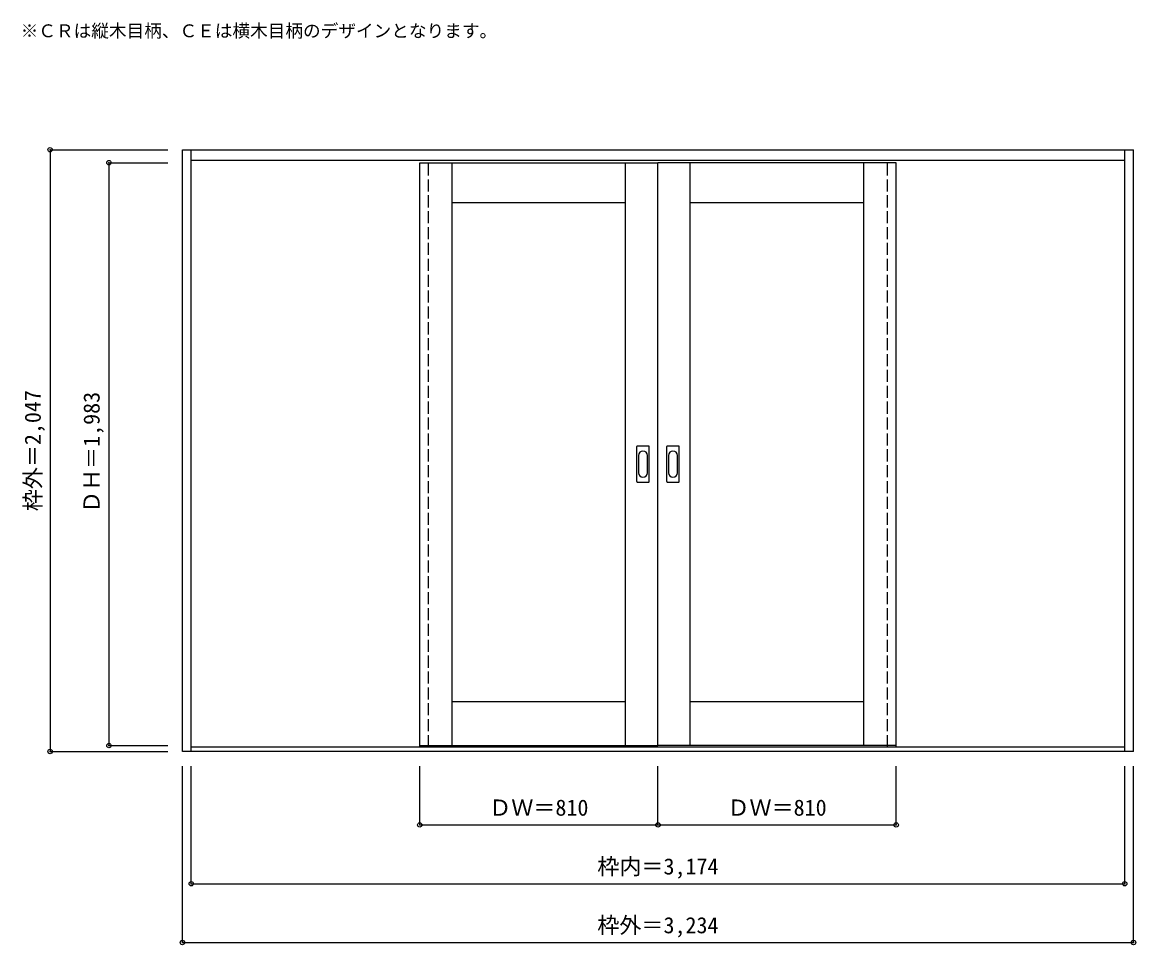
# Model space of a CAD drawing. Units: millimetres, scale not verified. Extents: x -1881 to 1905, y -1348 to 1790.
import ezdxf
from ezdxf.enums import TextEntityAlignment as Align

# ---------------------------------------------------------------- set-up
doc = ezdxf.new("R2010")
doc.units = ezdxf.units.MM
doc.header["$LTSCALE"] = 30
doc.header["$PDMODE"] = 32
doc.header["$PDSIZE"] = 15
doc.linetypes.add('DASHED1', pattern=[1.8, 1.2, -0.6])
for name, color, linetype in [('0-0', 3, 'Continuous'), ('0-1_寸法', 7, 'Continuous'), ('0-2_文字', 7, 'Continuous')]:
    doc.layers.add(name, color=color, linetype=linetype)
doc.styles.add('ＭＳ ゴシック', font='')
doc.styles.get('ＭＳ ゴシック').set_extended_font_data('MS Gothic')

msp = doc.modelspace()

# ---------------------------------------------------------------- linework, layer by layer
at = {"layer": '0-0'}
for p, q in [((-1336.64, 1356.81), (1897.36, 1356.81)), ((-1336.64, -690.19), (-1336.64, 1356.81)), ((-1306.64, -690.19), (-1306.64, 1356.81)), ((1867.36, -690.19), (1867.36, 1356.81)), ((1897.36, -690.19), (1897.36, 1356.81)), ((-1306.64, 1320.81), (1867.36, 1320.81)), ((-529.64, -670.19), (-529.64, 1312.81)), ((-529.64, 1312.81), (280.36, 1312.81)), ((-419.64, -670.19), (-419.64, 1312.81)), ((170.36, -670.19), (170.36, 1312.81)), ((280.36, -670.19), (280.36, 1312.81)), ((1090.36, 1312.81), (280.36, 1312.81)), ((390.36, -670.19), (390.36, 1312.81)), ((980.36, -670.19), (980.36, 1312.81)), ((1090.36, -670.19), (1090.36, 1312.81)), ((-419.64, 1177.81), (170.36, 1177.81)), ((390.36, 1177.81), (980.36, 1177.81)), ((208.36, 227.81), (208.36, 346.81)), ((248.86, 348.31), (209.86, 348.31)), ((250.36, 227.81), (250.36, 346.81)), ((310.36, 227.81), (310.36, 346.81)), ((350.86, 348.31), (311.86, 348.31)), ((352.36, 227.81), (352.36, 346.81)), ((209.86, 226.31), (248.86, 226.31)), ((311.86, 226.31), (350.86, 226.31)), ((-419.64, -520.19), (170.36, -520.19)), ((390.36, -520.19), (980.36, -520.19)), ((1867.36, -675.19), (-1306.64, -675.19)), ((-529.64, -670.19), (280.36, -670.19)), ((1090.36, -670.19), (280.36, -670.19)), ((1897.36, -690.19), (-1336.64, -690.19))]:
    msp.add_line(p, q, dxfattribs=at)
at = {"layer": '0-0', "color": 4, "linetype": 'DASHED1'}
for p, q in [((-529.64, -675.19), (-529.64, 1320.81)), ((-499.64, -675.19), (-499.64, 1320.81)), ((-499.64, -670.19), (-499.64, 1312.81)), ((1060.36, -675.19), (1060.36, 1320.81)), ((1060.36, -670.19), (1060.36, 1312.81)), ((1090.36, -675.19), (1090.36, 1320.81))]:
    msp.add_line(p, q, dxfattribs=at)
at = {"layer": '0-0', "color": 7}
for p, q in [((214.36, 316.91), (214.36, 257.71)), ((244.36, 257.71), (244.36, 316.91)), ((316.36, 316.91), (316.36, 257.71)), ((346.36, 257.71), (346.36, 316.91))]:
    msp.add_line(p, q, dxfattribs=at)
at = {"layer": '0-0'}
for centre, start, end in [((209.86, 346.81), 90, 180), ((248.86, 346.81), 0, 90), ((311.86, 346.81), 90, 180), ((350.86, 346.81), 0, 90), ((209.86, 227.81), 180, 270), ((248.86, 227.81), 270, 0), ((311.86, 227.81), 180, 270), ((350.86, 227.81), 270, 0)]:
    msp.add_arc(centre, 1.5, start, end, dxfattribs=at)
at = {"layer": '0-0', "color": 7}
for centre, start, end in [((229.36, 316.91), 0, 180), ((331.36, 316.91), 0, 180), ((229.36, 257.71), 180, 0), ((331.36, 257.71), 180, 0)]:
    msp.add_arc(centre, 15, start, end, dxfattribs=at)
at = {"layer": '0-1_寸法', "color": 4}
for p, q in [((-1786.64, 1356.81), (-1386.64, 1356.81)), ((-1586.64, 1312.81), (-1586.64, -670.19)), ((-1586.64, 1312.81), (-1386.64, 1312.81)), ((-1586.64, -670.19), (-1386.64, -670.19)), ((-1336.64, -1340.19), (-1336.64, -740.19)), ((-1306.64, -1140.19), (-1306.64, -740.19)), ((-529.64, -940.19), (-529.64, -740.19)), ((280.36, -940.19), (280.36, -740.19)), ((1090.36, -940.19), (1090.36, -740.19)), ((-529.64, -940.19), (1090.36, -940.19))]:
    msp.add_line(p, q, dxfattribs=at)
for points in [[(-1786.64, 1356.81), (-1786.64, -690.19), (-1386.64, -690.19)], [(-1336.64, -1340.19), (1897.36, -1340.19), (1897.36, -740.19)], [(-1306.64, -1140.19), (1867.36, -1140.19), (1867.36, -740.19)]]:
    msp.add_lwpolyline(points, dxfattribs=at)
at = {"layer": '0-1_寸法'}
for p in [(-1786.64, 1356.81), (-1586.64, 1312.81), (-1586.64, -670.19), (-1786.64, -690.19), (-529.64, -940.19), (280.36, -940.19), (1090.36, -940.19), (-1306.64, -1140.19), (1867.36, -1140.19), (-1336.64, -1340.19), (1897.36, -1340.19)]:
    msp.add_point(p, dxfattribs=at)

# ---------------------------------------------------------------- texts
at = {"layer": '0-1_寸法', "style": 'ＭＳ ゴシック'}
for s, p in [('枠外＝2,047', (-1801.64, 127.06)), ('ＤＨ＝1,983', (-1601.64, 121.06))]:
    msp.add_text(s, height=54.99, rotation=90, dxfattribs=at).set_placement(p, align=Align.BOTTOM_LEFT)
for s, p in [('ＤＷ＝810', (-293.39, -925.19)), ('ＤＷ＝810', (516.61, -925.19)), ('枠内＝3,174', (74.11, -1125.19)), ('枠外＝3,234', (74.11, -1325.19))]:
    msp.add_text(s, height=54.99, dxfattribs=at).set_placement(p, align=Align.BOTTOM_LEFT)
at = {"layer": '0-2_文字', "style": 'ＭＳ ゴシック'}
msp.add_text('※ＣＲは縦木目柄、ＣＥは横木目柄のデザインとなります。', height=43.99, dxfattribs=at).set_placement((-1886.64, 1726.18), align=Align.BOTTOM_LEFT)

doc.saveas('drawing.dxf')
